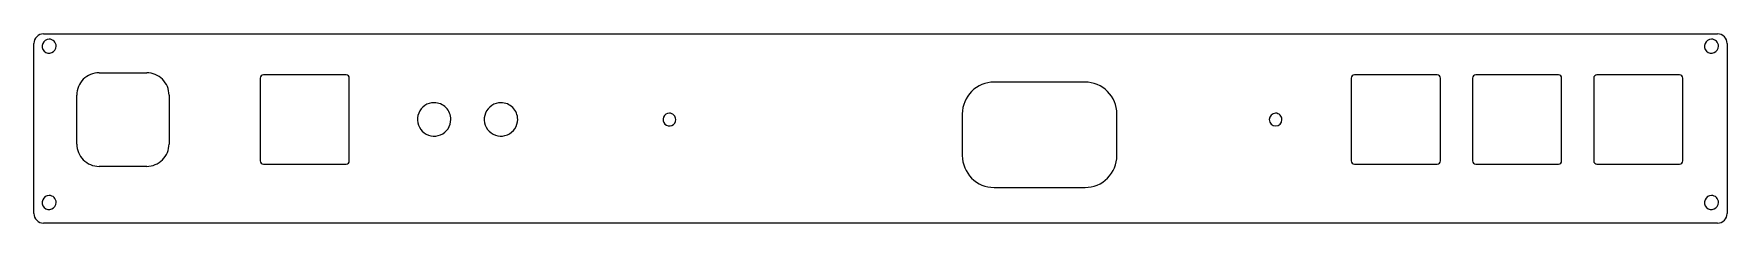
# Model space of a CAD drawing. Extents: x 0 to 266, y -32 to -2.
import ezdxf

# ---------------------------------------------------------------- set-up
doc = ezdxf.new("R2010")
doc.units = 0
doc.layers.get('0').update_dxf_attribs({"linetype": 'CONTINUOUS'})

msp = doc.modelspace()

# ---------------------------------------------------------------- linework, layer by layer
at = {"color": 7}
for points in [[(1.59766, -2.229348), (264.67308, -2.229348)], [(0.09906, -30.451288), (0.09906, -3.727948)], [(266.17422, -3.727948), (266.17422, -30.451288)], [(10.3378, -8.335508), (17.83842, -8.335508)], [(35.66414, -9.186408), (35.66414, -22.186128)], [(49.16424, -8.686028), (36.16452, -8.686028)], [(49.66462, -22.186128), (49.66462, -9.186408)], [(165.27526, -9.796008), (150.99284, -9.796008)], [(207.11414, -9.186408), (207.11414, -22.186128)], [(220.61424, -8.686028), (207.61452, -8.686028)], [(221.11462, -22.186128), (221.11462, -9.186408)], [(226.16414, -9.186408), (226.16414, -22.186128)], [(239.66424, -8.686028), (226.66452, -8.686028)], [(240.16462, -22.186128), (240.16462, -9.186408)], [(245.21414, -9.186408), (245.21414, -22.186128)], [(258.71424, -8.686028), (245.71452, -8.686028)], [(259.21462, -22.186128), (259.21462, -9.186408)], [(6.83768, -19.534368), (6.83768, -11.835628)], [(21.33854, -11.835628), (21.33854, -19.534368)], [(145.99412, -14.794728), (145.99412, -21.350468)], [(170.27652, -21.350468), (170.27652, -14.794728)], [(17.83842, -23.034488), (10.3378, -23.034488)], [(36.16452, -22.686508), (49.16424, -22.686508)], [(207.61452, -22.686508), (220.61424, -22.686508)], [(226.66452, -22.686508), (239.66424, -22.686508)], [(245.71452, -22.686508), (258.71424, -22.686508)], [(150.99284, -26.349188), (165.27526, -26.349188)], [(264.67308, -31.952428), (1.59766, -31.952428)]]:
    msp.add_lwpolyline(points, dxfattribs=at)
for points in [[(2.500201, -3.062008)], [(263.7155, -3.062008)], [(62.99708, -13.040858)], [(73.497186, -13.040858)], [(99.965256, -14.686851)], [(195.215256, -14.686851)], [(2.500201, -27.611896)], [(263.7155, -27.611896)]]:
    msp.add_lwpolyline(points, close=True, dxfattribs=at)
for points in [[(1.600002, -2.229983), (0.771576, -2.229982), (0.100002, -2.901553), (0.100001, -3.72998)], [(266.17422, -3.72998), (266.174219, -2.9021), (265.503499, -2.230755), (264.67562, -2.229983)], [(1.483933, -3.741057), (1.313674, -4.152098), (1.407785, -4.625228), (1.722383, -4.939826)], [(2.500201, -3.062008), (2.055292, -3.062008), (1.654192, -3.330015), (1.483933, -3.741057)], [(1.722383, -4.939826), (2.036981, -5.254424), (2.510111, -5.348535), (2.921153, -5.178276)], [(3.278018, -3.384191), (3.071728, -3.177901), (2.791939, -3.062008), (2.500201, -3.062008)], [(2.921153, -5.178276), (3.332195, -5.008017), (3.600201, -4.606917), (3.600201, -4.162008)], [(3.600201, -4.162008), (3.600201, -3.87027), (3.484309, -3.590481), (3.278018, -3.384191)], [(262.699232, -3.741057), (262.528973, -4.152098), (262.623084, -4.625228), (262.937682, -4.939826)], [(263.7155, -3.062008), (263.270591, -3.062008), (262.869491, -3.330015), (262.699232, -3.741057)], [(262.937682, -4.939826), (263.25228, -5.254424), (263.72541, -5.348535), (264.136452, -5.178276)], [(264.493318, -3.384191), (264.287028, -3.177901), (264.007238, -3.062008), (263.7155, -3.062008)], [(264.136452, -5.178276), (264.547494, -5.008017), (264.8155, -4.606917), (264.8155, -4.162008)], [(264.8155, -4.162008), (264.8155, -3.87027), (264.699608, -3.590481), (264.493318, -3.384191)], [(7.865293, -9.361978), (7.208917, -10.018354), (6.840169, -10.908591), (6.840169, -11.836847)], [(10.340162, -8.336854), (9.411906, -8.336854), (8.521669, -8.705602), (7.865293, -9.361978)], [(20.315041, -9.361978), (19.658665, -8.705602), (18.768428, -8.336854), (17.840173, -8.336854)], [(21.340166, -11.836847), (21.340166, -10.908591), (20.971417, -10.018354), (20.315041, -9.361978)], [(35.811647, -8.833242), (35.717852, -8.927014), (35.665156, -9.05421), (35.665156, -9.18684)], [(36.165282, -8.686841), (36.032652, -8.686807), (35.905443, -8.73947), (35.811647, -8.833242)], [(49.665128, -9.18684), (49.665128, -8.910747), (49.441348, -8.686911), (49.165256, -8.686841)], [(150.994364, -9.796617), (149.66828, -9.796617), (148.396509, -10.323404), (147.458828, -11.26109)], [(168.812828, -11.26109), (167.875147, -10.323404), (166.603376, -9.796617), (165.277292, -9.796617)], [(207.261647, -8.833242), (207.167852, -8.927014), (207.115156, -9.05421), (207.115156, -9.18684)], [(207.615282, -8.686841), (207.482652, -8.686807), (207.355443, -8.73947), (207.261647, -8.833242)], [(221.115128, -9.18684), (221.115128, -8.910747), (220.891348, -8.686911), (220.615256, -8.686841)], [(226.311647, -8.833242), (226.217852, -8.927014), (226.165156, -9.05421), (226.165156, -9.18684)], [(226.665282, -8.686841), (226.532652, -8.686807), (226.405443, -8.73947), (226.311647, -8.833242)], [(240.165128, -9.18684), (240.165128, -8.910747), (239.941348, -8.686911), (239.665256, -8.686841)], [(245.361647, -8.833242), (245.267852, -8.927014), (245.215156, -9.05421), (245.215156, -9.18684)], [(245.715282, -8.686841), (245.582652, -8.686807), (245.455443, -8.73947), (245.361647, -8.833242)], [(259.068039, -8.833152), (258.974189, -8.739373), (258.846914, -8.68674), (258.71424, -8.686841)], [(259.21462, -9.18684), (259.21462, -9.054166), (259.161889, -8.926931), (259.068039, -8.833152)], [(62.99708, -13.040858), (61.935371, -13.040858), (60.978205, -13.680416), (60.571907, -14.661307)], [(64.853227, -13.809699), (64.360946, -13.317418), (63.69327, -13.040858), (62.99708, -13.040858)], [(73.497186, -13.040858), (72.435477, -13.040858), (71.478311, -13.680416), (71.072013, -14.661307)], [(75.353333, -13.809699), (74.861052, -13.317418), (74.193376, -13.040858), (73.497186, -13.040858)], [(147.458828, -11.26109), (146.521147, -12.198775), (145.994367, -13.470549), (145.994374, -14.796633)], [(170.277282, -14.796633), (170.277289, -13.470549), (169.750509, -12.198775), (168.812828, -11.26109)], [(60.571907, -14.661307), (60.165609, -15.642198), (60.390191, -16.771252), (61.140933, -17.521993)], [(64.00162, -18.091019), (64.982511, -17.684721), (65.622068, -16.727555), (65.622068, -15.665846)], [(65.622068, -15.665846), (65.622068, -14.969656), (65.345508, -14.30198), (64.853227, -13.809699)], [(71.072013, -14.661307), (70.665715, -15.642198), (70.890297, -16.771252), (71.641039, -17.521993)], [(74.501726, -18.091019), (75.482617, -17.684721), (76.122174, -16.727555), (76.122174, -15.665846)], [(76.122174, -15.665846), (76.122174, -14.969656), (75.845614, -14.30198), (75.353333, -13.809699)], [(99.041376, -15.304168), (98.886595, -15.677843), (98.972151, -16.107961), (99.258149, -16.393959)], [(99.965256, -14.686851), (99.560794, -14.686851), (99.196157, -14.930494), (99.041376, -15.304168)], [(100.672363, -14.979745), (100.484827, -14.792208), (100.230473, -14.686851), (99.965256, -14.686851)], [(100.34794, -16.610732), (100.721614, -16.455951), (100.965257, -16.091315), (100.965257, -15.686852)], [(100.965257, -15.686852), (100.965257, -15.421635), (100.8599, -15.167281), (100.672363, -14.979745)], [(195.215256, -14.686851), (194.662971, -14.686852), (194.215255, -15.134567), (194.215255, -15.686852)], [(194.215255, -15.686852), (194.215255, -16.239137), (194.662971, -16.686853), (195.215256, -16.686853)], [(195.922363, -14.979745), (195.734827, -14.792208), (195.480473, -14.686851), (195.215256, -14.686851)], [(195.215256, -16.686853), (195.767541, -16.686853), (196.215257, -16.239137), (196.215257, -15.686852)], [(196.215257, -15.686852), (196.215257, -15.421635), (196.1099, -15.167281), (195.922363, -14.979745)], [(61.140933, -17.521993), (61.891674, -18.272735), (63.020729, -18.497318), (64.00162, -18.091019)], [(71.641039, -17.521993), (72.39178, -18.272735), (73.520835, -18.497318), (74.501726, -18.091019)], [(99.258149, -16.393959), (99.544147, -16.679957), (99.974265, -16.765513), (100.34794, -16.610732)], [(6.840169, -19.536857), (6.840169, -20.465113), (7.208917, -21.35535), (7.865293, -22.011726)], [(20.315041, -22.011726), (20.971417, -21.35535), (21.340166, -20.465113), (21.340166, -19.536857)], [(7.865293, -22.011726), (8.521669, -22.668102), (9.411906, -23.03685), (10.340162, -23.03685)], [(17.840173, -23.03685), (18.768428, -23.03685), (19.658665, -22.668102), (20.315041, -22.011726)], [(35.665156, -22.186839), (35.665156, -22.319469), (35.717852, -22.446665), (35.811647, -22.540437)], [(35.811647, -22.540437), (35.905443, -22.634208), (36.032652, -22.686872), (36.165282, -22.686838)], [(49.165256, -22.686838), (49.441348, -22.686768), (49.665128, -22.462931), (49.665128, -22.186839)], [(145.994374, -21.351357), (145.99434, -22.677459), (146.521109, -23.949258), (147.458792, -24.886966)], [(168.812864, -24.886966), (169.750547, -23.949258), (170.277316, -22.677459), (170.277282, -21.351357)], [(207.115156, -22.186839), (207.115156, -22.319469), (207.167852, -22.446665), (207.261647, -22.540437)], [(207.261647, -22.540437), (207.355443, -22.634208), (207.482652, -22.686872), (207.615282, -22.686838)], [(220.615256, -22.686838), (220.891348, -22.686768), (221.115128, -22.462931), (221.115128, -22.186839)], [(226.165156, -22.186839), (226.165156, -22.319469), (226.217852, -22.446665), (226.311647, -22.540437)], [(226.311647, -22.540437), (226.405443, -22.634208), (226.532652, -22.686872), (226.665282, -22.686838)], [(239.665256, -22.686838), (239.941348, -22.686768), (240.165128, -22.462931), (240.165128, -22.186839)], [(245.215156, -22.186839), (245.215156, -22.319469), (245.267852, -22.446665), (245.361647, -22.540437)], [(245.361647, -22.540437), (245.455443, -22.634208), (245.582652, -22.686872), (245.715282, -22.686838)], [(258.71424, -22.686838), (258.846914, -22.686939), (258.974189, -22.634305), (259.068039, -22.540526)], [(259.068039, -22.540526), (259.161889, -22.446748), (259.21462, -22.319513), (259.21462, -22.186839)], [(147.458792, -24.886966), (148.396476, -25.824673), (149.668262, -26.351474), (150.994364, -26.351474)], [(165.277292, -26.351474), (166.603394, -26.351474), (167.87518, -25.824673), (168.812864, -24.886966)], [(1.483933, -28.290944), (1.313674, -28.701986), (1.407785, -29.175116), (1.722383, -29.489714)], [(2.500201, -27.611895), (2.055292, -27.611896), (1.654192, -27.879902), (1.483933, -28.290944)], [(3.278018, -27.934078), (3.071728, -27.727788), (2.791939, -27.611896), (2.500201, -27.611896)], [(2.921153, -29.728164), (3.332195, -29.557904), (3.600201, -29.156804), (3.600201, -28.711896)], [(3.600201, -28.711896), (3.600201, -28.420158), (3.484309, -28.140368), (3.278018, -27.934078)], [(262.699232, -28.290944), (262.528973, -28.701986), (262.623084, -29.175116), (262.937682, -29.489714)], [(263.7155, -27.611895), (263.270591, -27.611896), (262.869491, -27.879902), (262.699232, -28.290944)], [(264.493318, -27.934078), (264.287028, -27.727788), (264.007238, -27.611895), (263.7155, -27.611896)], [(264.136452, -29.728164), (264.547494, -29.557904), (264.8155, -29.156804), (264.8155, -28.711896)], [(264.8155, -28.711896), (264.8155, -28.420158), (264.699608, -28.140368), (264.493318, -27.934078)], [(0.100001, -30.453066), (0.100073, -31.281443), (0.771625, -31.952937), (1.600002, -31.952936)], [(1.722383, -29.489714), (2.036981, -29.804311), (2.510111, -29.898423), (2.921153, -29.728164)], [(262.937682, -29.489714), (263.25228, -29.804311), (263.72541, -29.898423), (264.136452, -29.728164)], [(264.67562, -31.952936), (265.50345, -31.952163), (266.174149, -31.280896), (266.17422, -30.453066)]]:
    msp.add_open_spline(points, degree=3, dxfattribs=at)

doc.saveas('drawing.dxf')
